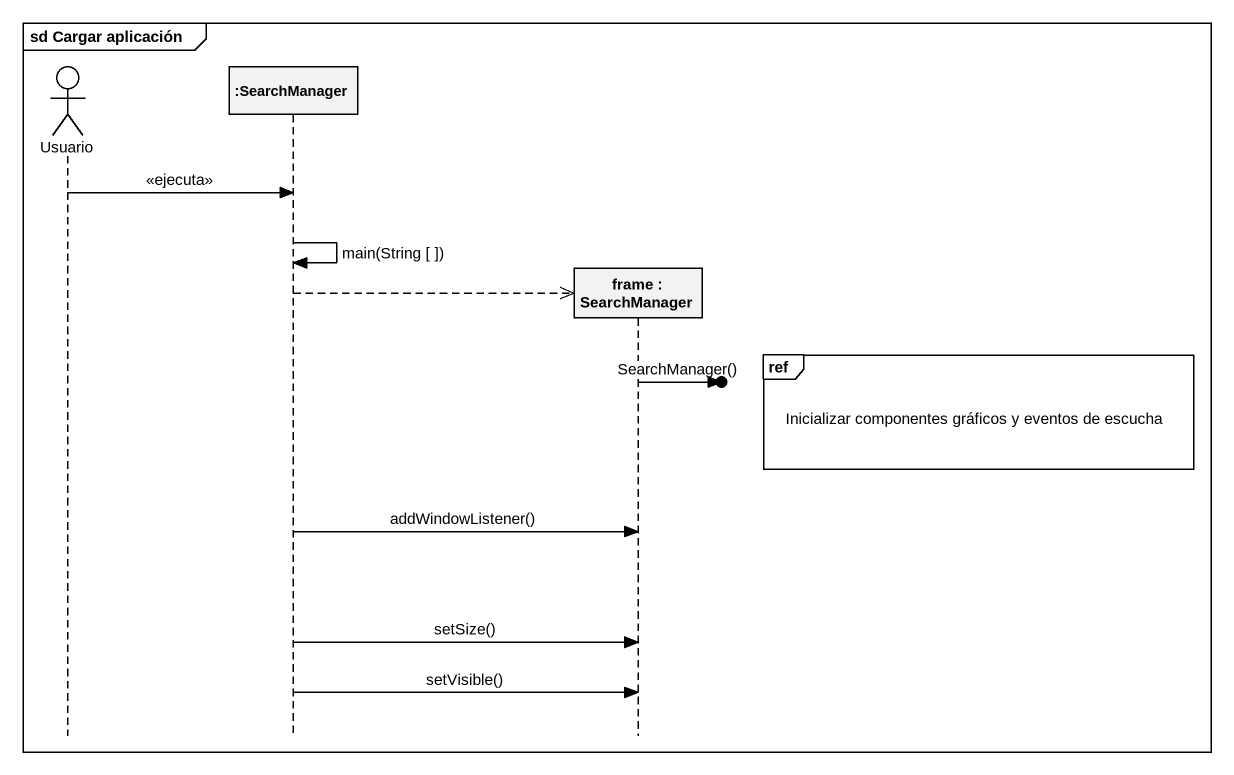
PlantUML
@startuml
mainframe sd Cargar aplicación
hide footbox
actor Usuario
participant ":SearchManager" as SearchManager
participant "frame : SearchManager" as frame_

Usuario -> SearchManager : <<ejecuta>>
SearchManager -> SearchManager : main(String [ ])
SearchManager -->> frame_ **
ref over frame_ : Inicializar componentes gráficos y eventos de escucha
frame_ ->o] : SearchManager()
SearchManager -> frame_ : addWindowListener()
SearchManager -> frame_ : setSize()
SearchManager -> frame_ : setVisible()
@enduml
